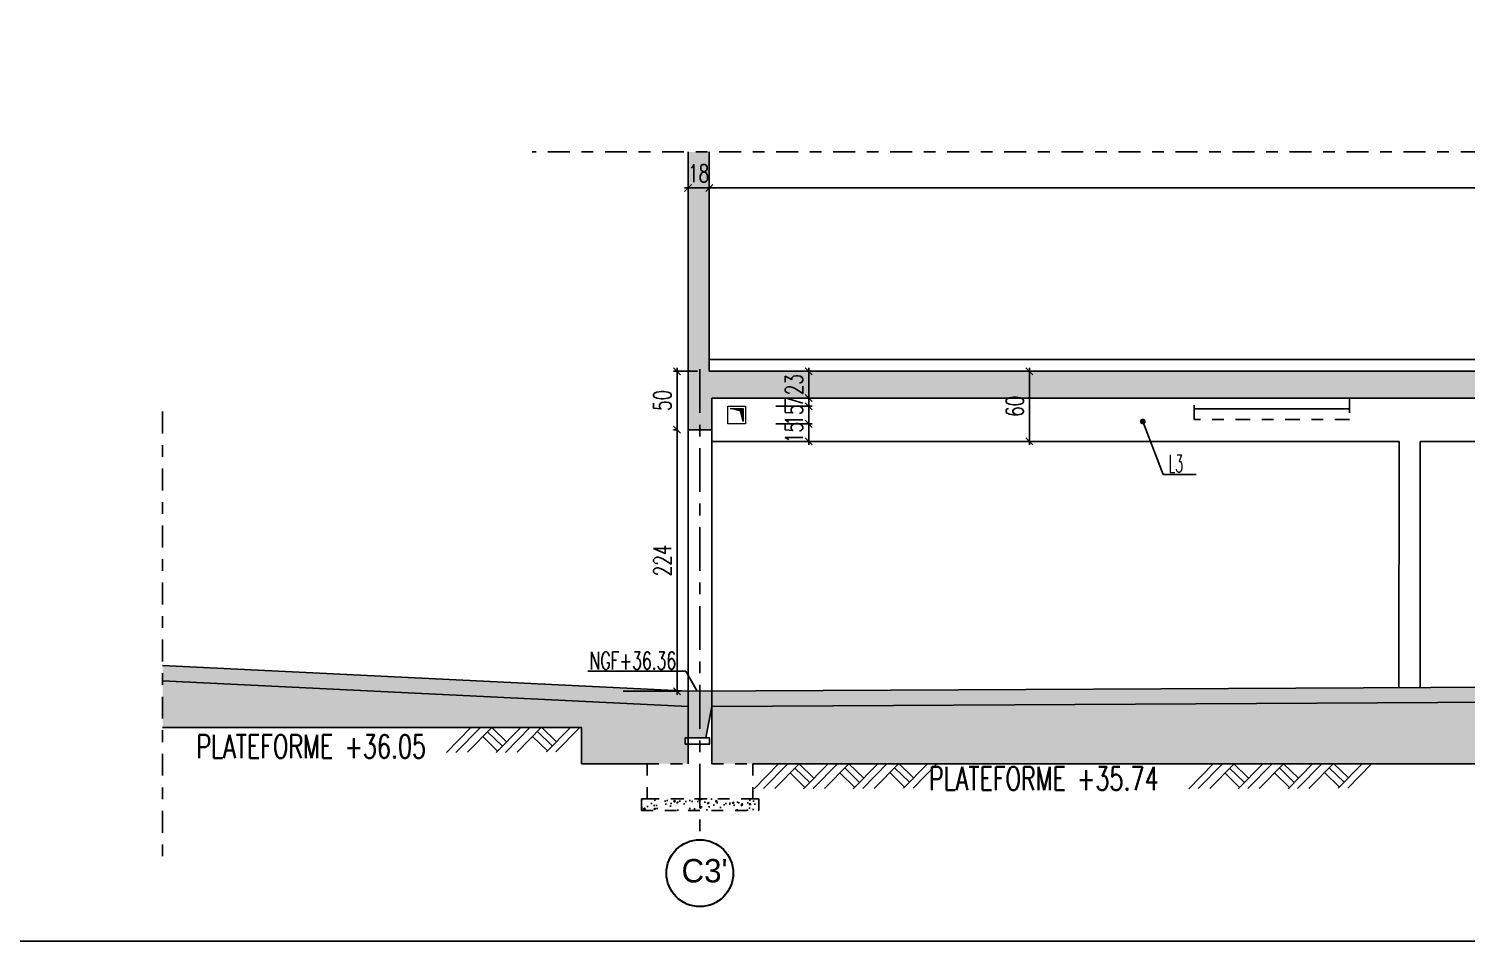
# Model space of a CAD drawing. Extents: x 308 to 787, y -199 to -146.
# Drawn here: x 318.46 to 330.75, y -198.96 to -191.16 of the extents above; entities that cross this region are included whole.
import ezdxf

# ---------------------------------------------------------------- set-up
doc = ezdxf.new("R2010")
doc.units = 0
doc.header["$LTSCALE"] = 0.5
doc.header["$MEASUREMENT"] = 0
for name, pattern in [('AXES', [2, 1.25, -0.25, 0.25, -0.25]), ('AXES2', [1.125, 0.75, -0.125, 0.125, -0.125]), ('DISCONTINU', [0.75, 0.5, -0.25]), ('DISCONTINU2', [0.375, 0.25, -0.125])]:
    doc.linetypes.add(name, pattern=pattern)
doc.layers.get('DEFPOINTS').update_dxf_attribs({"linetype": 'CONTINUOUS'})
doc.layers.add('00 - RESERVATIONS SPEC Plombier', color=90, linetype='CONTINUOUS', lineweight=20)
for name, color, linetype in [('A05-AXES', 13, 'AXES2'), ('A19-COTATIONS', 146, 'CONTINUOUS'), ('AXES', 6, 'AXES2'), ('CADRE-CART', 7, 'CONTINUOUS'), ('COTATION', 7, 'CONTINUOUS'), ('HABILLAGE', 7, 'CONTINUOUS'), ('MURS', 3, 'CONTINUOUS'), ('POCHAGE', 254, 'CONTINUOUS'), ('RDC', 7, 'DISCONTINU2'), ('REPERE-POUT', 4, 'CONTINUOUS'), ('Texte', 7, 'CONTINUOUS')]:
    doc.layers.add(name, color=color, linetype=linetype)
doc.styles.add('CGotH', font='GOTHIC.TTF')
doc.styles.add('ROMANS8', font='romans.shx', dxfattribs={"width": 0.7})
doc.styles.get("Standard").update_dxf_attribs({"font": 'txt.shx'})
doc.linetypes.add('ISOLATION', pattern='A,0.0001,-0.1,[134,ltypeshp.shx,S=0.1,R=0,X=-0.1,Y=0],-0.2,[134,ltypeshp.shx,S=0.1,R=180,X=0.1,Y=0],-0.1', length=0.4001)
doc.dimstyles.new('COT50 cm', dxfattribs={"dimtxt": 0.15, "dimasz": 0.06, "dimexe": 0.03, "dimexo": 0.1, "dimgap": 0.05, "dimtad": 1, "dimdec": 0, "dimlfac": 100, "dimzin": 0, "dimdsep": 46, "dimtxsty": 'ROMANS8', "dimblk1": 'OBLIQUE', "dimblk2": 'OBLIQUE', "dimsah": 1, "dimcen": 0.03, "dimdle": 0.03, "dimclrt": 1, "dimadec": 0, "dimazin": 0, "dimtfac": 1, "dimtdec": 0, "dimtmove": 0, "dimatfit": 3, "dimfxl": 0, "dimtolj": 1, "dimtzin": 0, "dimlwd": -1, "dimlwe": -1, "dimarcsym": 0})
pattern_1 = [(37.5, (0, -126.95472), (-0.003149668, 0.096341188), [0, -0.076, 0, -0.085, 0, -0.08125]), (7.5, (0, -126.95472), (0.088488835, 0.141107303), [0, -0.041, 0, -0.0685, 0, -0.02625]), (327.5, (-0.0615, -126.95472), (0.155707093, 0.000282953), [0, -0.025, 0, -0.09, 0, -0.1175]), (317.5, (-0.0615, -126.95472), (0.15030633, 0.04388378), [0, -0.0125, 0, -0.059, 0, -0.0675])]

# ---------------------------------------------------------------- blocks, each defined once
blk = doc.blocks.new('_Oblique')
at = {"layer": 'COTATION', "color": 0, "lineweight": -2}
blk.add_line((-0.5, -0.5), (0.5, 0.5), dxfattribs=at)
blk = doc.blocks.new('*D873')
at = {"layer": 'COTATION', "color": 0, "transparency": 16777216}
for p, q in [((324.069, -192.526), (324.309, -192.526)), ((324.099, -192.511), (324.099, -192.556)), ((324.279, -192.511), (324.279, -192.556))]:
    blk.add_line(p, q, dxfattribs=at)
at = {"layer": 'DEFPOINTS', "color": 0, "transparency": 16777216}
for p in [(324.099, -192.411), (324.279, -192.411), (324.279, -192.526)]:
    blk.add_point(p, dxfattribs=at)
at = {"layer": 'COTATION', "color": 0, "transparency": 16777216, "xscale": 0.06, "yscale": 0.06, "zscale": 0.06, "rotation": 180}
blk.add_blockref('_Oblique', (324.099, -192.526), dxfattribs=at)
at = {"layer": 'COTATION', "color": 0, "transparency": 16777216, "xscale": 0.06, "yscale": 0.06, "zscale": 0.06}
blk.add_blockref('_Oblique', (324.279, -192.526), dxfattribs=at)
at = {"layer": 'COTATION', "color": 1, "transparency": 16777216, "insert": (324.189, -192.401), "char_height": 0.15, "attachment_point": 5, "style": 'ROMANS8'}
blk.add_mtext('\\A1;18', dxfattribs=at)
blk = doc.blocks.new('*D874')
at = {"layer": 'COTATION', "color": 0, "transparency": 16777216}
for p, q in [((339.016, -192.558), (339.016, -192.496)), ((324.249, -192.526), (339.046, -192.526)), ((324.279, -192.511), (324.279, -192.556))]:
    blk.add_line(p, q, dxfattribs=at)
at = {"layer": 'DEFPOINTS', "color": 0, "transparency": 16777216}
for p in [(324.279, -192.411), (339.016, -192.526), (339.016, -192.658)]:
    blk.add_point(p, dxfattribs=at)
at = {"layer": 'COTATION', "color": 0, "transparency": 16777216, "xscale": 0.06, "yscale": 0.06, "zscale": 0.06, "rotation": 180}
blk.add_blockref('_Oblique', (324.279, -192.526), dxfattribs=at)
at = {"layer": 'COTATION', "color": 0, "transparency": 16777216, "xscale": 0.06, "yscale": 0.06, "zscale": 0.06}
blk.add_blockref('_Oblique', (339.016, -192.526), dxfattribs=at)
at = {"layer": 'COTATION', "color": 1, "transparency": 16777216, "insert": (331.647, -192.401), "char_height": 0.15, "attachment_point": 5, "style": 'ROMANS8'}
blk.add_mtext('\\A1;1474', dxfattribs=at)
blk = doc.blocks.new('*D914')
at = {"layer": 'COTATION', "color": 0, "transparency": 16777216}
for p, q in [((324.004, -196.858), (324.004, -194.562)), ((324.004, -194.592), (323.974, -194.592)), ((323.543, -196.828), (324.034, -196.828))]:
    blk.add_line(p, q, dxfattribs=at)
at = {"layer": 'DEFPOINTS', "color": 0, "transparency": 16777216}
for p in [(324.004, -194.592), (324.099, -194.592), (323.443, -196.828)]:
    blk.add_point(p, dxfattribs=at)
at = {"layer": 'COTATION', "color": 0, "transparency": 16777216, "xscale": 0.06, "yscale": 0.06, "zscale": 0.06}
for p, rotation in [((324.004, -194.592), 90), ((324.004, -196.828), 270)]:
    blk.add_blockref('_Oblique', p, dxfattribs=dict(at, rotation=rotation))
at = {"layer": 'COTATION', "color": 1, "transparency": 16777216, "insert": (323.879, -195.71), "char_height": 0.15, "attachment_point": 5, "rotation": 90, "style": 'ROMANS8'}
blk.add_mtext('\\A1;224', dxfattribs=at)
blk = doc.blocks.new('*D915')
at = {"layer": 'COTATION', "color": 0, "transparency": 16777216}
for p, q in [((324.179, -194.092), (323.974, -194.092)), ((324.004, -194.622), (324.004, -194.062)), ((324.004, -194.592), (323.974, -194.592))]:
    blk.add_line(p, q, dxfattribs=at)
at = {"layer": 'DEFPOINTS', "color": 0, "transparency": 16777216}
for p in [(324.004, -194.092), (324.279, -194.092), (324.099, -194.592)]:
    blk.add_point(p, dxfattribs=at)
at = {"layer": 'COTATION', "color": 0, "transparency": 16777216, "xscale": 0.06, "yscale": 0.06, "zscale": 0.06}
for p, rotation in [((324.004, -194.092), 90), ((324.004, -194.592), 270)]:
    blk.add_blockref('_Oblique', p, dxfattribs=dict(at, rotation=rotation))
at = {"layer": 'COTATION', "color": 1, "transparency": 16777216, "insert": (323.879, -194.342), "char_height": 0.15, "attachment_point": 5, "rotation": 90, "style": 'ROMANS8'}
blk.add_mtext('\\A1;50', dxfattribs=at)
blk = doc.blocks.new('*D1181')
at = {"layer": 'COTATION', "color": 0, "transparency": 16777216}
for p, q in [((324.847, -194.542), (325.159, -194.542)), ((325.129, -194.722), (325.129, -194.512)), ((324.947, -194.692), (325.159, -194.692))]:
    blk.add_line(p, q, dxfattribs=at)
at = {"layer": 'DEFPOINTS', "color": 0, "transparency": 16777216}
for p in [(324.747, -194.542), (325.129, -194.542), (324.847, -194.692)]:
    blk.add_point(p, dxfattribs=at)
at = {"layer": 'COTATION', "color": 0, "transparency": 16777216, "xscale": 0.06, "yscale": 0.06, "zscale": 0.06}
for p, rotation in [((325.129, -194.542), 90), ((325.129, -194.692), 270)]:
    blk.add_blockref('_Oblique', p, dxfattribs=dict(at, rotation=rotation))
at = {"layer": 'COTATION', "color": 1, "transparency": 16777216, "insert": (325.004, -194.617), "char_height": 0.15, "attachment_point": 5, "rotation": 90, "style": 'ROMANS8'}
blk.add_mtext('\\A1;15', dxfattribs=at)
blk = doc.blocks.new('*D1182')
at = {"layer": 'COTATION', "color": 0, "transparency": 16777216}
for p, q in [((324.847, -194.392), (325.159, -194.392)), ((325.129, -194.572), (325.129, -194.362)), ((324.847, -194.542), (325.159, -194.542))]:
    blk.add_line(p, q, dxfattribs=at)
at = {"layer": 'DEFPOINTS', "color": 0, "transparency": 16777216}
for p in [(324.747, -194.392), (325.129, -194.392), (324.747, -194.542)]:
    blk.add_point(p, dxfattribs=at)
at = {"layer": 'COTATION', "color": 0, "transparency": 16777216, "xscale": 0.06, "yscale": 0.06, "zscale": 0.06}
for p, rotation in [((325.129, -194.392), 90), ((325.129, -194.542), 270)]:
    blk.add_blockref('_Oblique', p, dxfattribs=dict(at, rotation=rotation))
at = {"layer": 'COTATION', "color": 1, "transparency": 16777216, "insert": (325.004, -194.467), "char_height": 0.15, "attachment_point": 5, "rotation": 90, "style": 'ROMANS8'}
blk.add_mtext('\\A1;15', dxfattribs=at)
blk = doc.blocks.new('*D1183')
at = {"layer": 'COTATION', "color": 0, "transparency": 16777216}
for p, q in [((325.128, -194.322), (325.159, -194.322)), ((325.129, -194.322), (325.129, -194.262)), ((325.129, -194.392), (325.129, -194.322)), ((324.847, -194.392), (325.159, -194.392)), ((325.129, -194.392), (325.129, -194.452))]:
    blk.add_line(p, q, dxfattribs=at)
at = {"layer": 'DEFPOINTS', "color": 0, "transparency": 16777216}
for p in [(325.028, -194.322), (325.129, -194.322), (324.747, -194.392)]:
    blk.add_point(p, dxfattribs=at)
at = {"layer": 'COTATION', "color": 0, "transparency": 16777216, "xscale": 0.06, "yscale": 0.06, "zscale": 0.06}
for p, rotation in [((325.129, -194.322), 270), ((325.129, -194.392), 90)]:
    blk.add_blockref('_Oblique', p, dxfattribs=dict(at, rotation=rotation))
at = {"layer": 'COTATION', "color": 1, "transparency": 16777216, "insert": (325.004, -194.352), "char_height": 0.15, "attachment_point": 5, "rotation": 90, "style": 'ROMANS8'}
blk.add_mtext('\\A1;7', dxfattribs=at)
blk = doc.blocks.new('*D1184')
at = {"layer": 'COTATION', "color": 0, "transparency": 16777216}
for p, q in [((325.129, -194.352), (325.129, -194.062)), ((325.129, -194.092), (325.159, -194.092)), ((325.128, -194.322), (325.159, -194.322))]:
    blk.add_line(p, q, dxfattribs=at)
at = {"layer": 'DEFPOINTS', "color": 0, "transparency": 16777216}
for p in [(325.069, -194.092), (325.129, -194.092), (325.028, -194.322)]:
    blk.add_point(p, dxfattribs=at)
at = {"layer": 'COTATION', "color": 0, "transparency": 16777216, "xscale": 0.06, "yscale": 0.06, "zscale": 0.06}
for p, rotation in [((325.129, -194.092), 90), ((325.129, -194.322), 270)]:
    blk.add_blockref('_Oblique', p, dxfattribs=dict(at, rotation=rotation))
at = {"layer": 'COTATION', "color": 1, "transparency": 16777216, "insert": (325.004, -194.207), "char_height": 0.15, "attachment_point": 5, "rotation": 90, "style": 'ROMANS8'}
blk.add_mtext('\\A1;23', dxfattribs=at)
blk = doc.blocks.new('*D1314')
at = {"layer": 'COTATION', "color": 0, "transparency": 16777216}
for p, q in [((327.045, -194.092), (326.986, -194.092)), ((327.016, -194.722), (327.016, -194.062)), ((327.045, -194.692), (326.986, -194.692))]:
    blk.add_line(p, q, dxfattribs=at)
at = {"layer": 'DEFPOINTS', "color": 0, "transparency": 16777216}
for p in [(327.016, -194.092), (327.145, -194.092), (327.145, -194.692)]:
    blk.add_point(p, dxfattribs=at)
at = {"layer": 'COTATION', "color": 0, "transparency": 16777216, "xscale": 0.06, "yscale": 0.06, "zscale": 0.06}
for p, rotation in [((327.016, -194.092), 90), ((327.016, -194.692), 270)]:
    blk.add_blockref('_Oblique', p, dxfattribs=dict(at, rotation=rotation))
at = {"layer": 'COTATION', "color": 1, "transparency": 16777216, "insert": (326.891, -194.392), "char_height": 0.15, "attachment_point": 5, "rotation": 90, "style": 'ROMANS8'}
blk.add_mtext('\\A1;60', dxfattribs=at)

msp = doc.modelspace()

# ---------------------------------------------------------------- hatches: boundary and pattern name
at = {"layer": '00 - RESERVATIONS SPEC Plombier'}
msp.add_hatch(color=100, dxfattribs=at).paths.add_polyline_path([(324.5692, -194.4121), (324.4592, -194.4121), (324.5469, -194.4325), (324.5692, -194.5221)])
at = {"layer": 'COTATION', "linetype": 'DISCONTINU', "ltscale": 0.2}
h = msp.add_hatch(dxfattribs=at)
h.set_pattern_fill('AR-CONC', color=8, scale=0.02, style=0)
h.set_pattern_definition([(50, (323.49954, -197.84683), (0.143452, -0.01255), [0.015, -0.165]), (355, (323.49954, -197.84683), (-0.02775, 0.150438), [0.012, -0.132]), (100.451, (323.51149, -197.84787), (0.115702, 0.137888), [0.012748, -0.140228]), (46.184, (323.49954, -197.80683), (0.213448, -0.033104), [0.0225, -0.2475]), (96.636, (323.51733, -197.80959), (0.186932, 0.194824), [0.019122, -0.210343]), (351.184, (323.49954, -197.80683), (0.186932, 0.194824), [0.018, -0.198]), (21, (323.51954, -197.81683), (0.119381, -0.080524), [0.015, -0.165]), (326, (323.51954, -197.81683), (0.048663, 0.14503), [0.012, -0.132]), (71.451, (323.52949, -197.82354), (0.168044, 0.064506), [0.012748, -0.140228]), (37.5, (323.49954, -197.84683), (0.002432, 0.0665788), [0, -0.1304, 0, -0.134, 0, -0.1325]), (7.5, (323.49954, -197.84683), (0.052614, 0.0788823), [0, -0.0764, 0, -0.1274, 0, -0.0505]), (327.5, (323.45494, -197.84683), (0.1067645, -0.004511), [0, -0.05, 0, -0.156, 0, -0.207]), (317.5, (323.43494, -197.84683), (0.116637, 0.020021), [0, -0.065, 0, -0.1036, 0, -0.147])])
h.paths.add_polyline_path([(324.199, -197.7468), (323.7496, -197.7468), (323.6996, -197.7468), (323.6996, -197.8468), (324.199, -197.8468)])
h.paths.add_polyline_path([(324.702, -197.7468), (324.652, -197.7468), (324.199, -197.7468), (324.199, -197.8468), (324.702, -197.8468)])
at = {"layer": 'HABILLAGE'}
h = msp.add_hatch(dxfattribs=at)
h.set_pattern_fill('AR-SAND', color=256, scale=0.05, style=0)
h.set_pattern_definition(pattern_1)
h.paths.add_polyline_path([(319.6078, -196.738), (319.6078, -197.1368), (323.187, -197.1368), (323.189, -197.4468), (323.7496, -197.4468), (324.0994, -197.4468), (324.0994, -196.9575), (324.0794, -196.9575)])
h = msp.add_hatch(dxfattribs=at)
h.set_pattern_fill('AR-SAND', color=256, scale=0.05, style=0)
h.set_pattern_definition(pattern_1)
h.paths.add_polyline_path([(331.5562, -196.9188), (331.5362, -196.9188), (324.3212, -196.9567), (324.3012, -196.9567), (324.3012, -197.4468), (324.652, -197.4468), (331.0462, -197.4468), (331.0462, -197.4468), (331.5562, -197.4468)])
at = {"layer": 'POCHAGE'}
for points in [[(324.2793, -194.0921), (324.2793, -192.2174), (324.0994, -192.2174), (324.0994, -194.5921), (324.3012, -194.5921), (324.3012, -194.3221), (338.9056, -194.3221), (338.9056, -194.7521), (339.3056, -194.7521), (339.3056, -194.4117), (346.393, -194.4117), (346.393, -194.7117), (346.643, -194.7117), (346.643, -194.0617), (346.493, -194.0617), (346.493, -194.1617), (340.7958, -194.1617), (340.7958, -192.9921), (340.5958, -192.9921), (340.5958, -194.1617), (339.3056, -194.1617), (339.3056, -194.0921), (339.1961, -194.0921), (339.1961, -192.2174), (339.0156, -192.2174), (339.0156, -194.0921)], [(319.6078, -196.6078), (319.6078, -196.7378), (324.0994, -196.9575), (324.0994, -196.8284)], [(331.6462, -196.7882), (324.3012, -196.8268), (324.3001, -196.9568), (331.6462, -196.9182)]]:
    msp.add_hatch(color=256, dxfattribs=at).paths.add_polyline_path(points)
h = msp.add_hatch(color=256, dxfattribs=at)
h.paths.add_polyline_path([(324.3012, -196.8268), (324.199, -196.8274), (324.199, -197.2274), (324.2494, -197.2274), (324.3001, -196.9568), (324.3012, -196.9568)])
h.paths.add_polyline_path([(324.199, -196.8274), (324.0994, -196.8279), (324.0994, -197.2274), (324.199, -197.2274)])

# ---------------------------------------------------------------- linework, layer by layer
at = {"layer": '00 - RESERVATIONS SPEC Plombier', "color": 100}
for points in [[(324.4392, -194.5421), (324.4392, -194.3921), (324.5892, -194.3921), (324.5892, -194.5421)], [(324.5469, -194.4325), (324.4592, -194.4121), (324.5692, -194.4121), (324.5692, -194.5221)]]:
    msp.add_lwpolyline(points, close=True, dxfattribs=at)
at = {"layer": 'A19-COTATIONS', "color": 242, "lineweight": 30, "ltscale": 10, "true_color": 0xcd2027}
msp.add_circle((324.199, -198.3831), 0.2858, dxfattribs=at)
at = {"layer": 'AXES', "color": 6, "ltscale": 0.5}
for p, q in [((354.776, -192.2174), (322.7647, -192.2174)), ((319.6078, -194.4368), (319.6078, -198.2783))]:
    msp.add_line(p, q, dxfattribs=at)
at = {"layer": 'AXES', "color": 1}
msp.add_line((324.199, -194.0743), (324.199, -198.0973), dxfattribs=at)
at = {"layer": 'CADRE-CART', "color": 1}
msp.add_lwpolyline([(307.8533, -154.9648), (437.1328, -154.9648), (437.1328, -198.9648), (307.8533, -198.9648)], close=True, dxfattribs=at)
at = {"layer": 'COTATION', "color": 8}
for p, q in [((324.0994, -194.5921), (324.0994, -197.4468)), ((324.3012, -194.5921), (324.3012, -197.4468)), ((330.1739, -194.6921), (324.3012, -194.6921)), ((330.1739, -194.6921), (330.1736, -196.7959)), ((330.3539, -194.6921), (330.3536, -196.7959)), ((332.9272, -194.6921), (330.3539, -194.6921))]:
    msp.add_line(p, q, dxfattribs=at)
at = {"layer": 'COTATION', "color": 8, "linetype": 'AXES', "ltscale": 0.2}
msp.add_lwpolyline([(328.4245, -194.3221), (329.7512, -194.3221), (329.7512, -194.5061), (328.4245, -194.5061)], close=True, dxfattribs=at)
at = {"layer": 'COTATION'}
msp.add_lwpolyline([(324.0741, -197.2274), (324.2815, -197.2274), (324.2815, -197.2789), (324.0741, -197.2789)], close=True, dxfattribs=at)
at = {"layer": 'COTATION', "color": 8, "linetype": 'DISCONTINU', "ltscale": 0.2}
for points in [[(324.3012, -197.4468), (324.652, -197.4468), (324.652, -197.7468), (323.7496, -197.7468), (323.7496, -197.4468), (324.0994, -197.4468)], [(323.7496, -197.7468), (323.6996, -197.7468), (323.6996, -197.8468), (324.702, -197.8468), (324.702, -197.7468), (324.652, -197.7467)]]:
    msp.add_lwpolyline(points, dxfattribs=at)
at = {"layer": 'HABILLAGE', "linetype": 'ISOLATION', "ltscale": 0.45}
msp.add_line((329.7428, -194.4133), (328.4187, -194.4133), dxfattribs=at)
at = {"layer": 'HABILLAGE'}
for p, q in [((322.0336, -197.3513), (322.2433, -197.1368)), ((322.1143, -197.3504), (322.3231, -197.1368)), ((322.2124, -197.3493), (322.4201, -197.1368)), ((322.4201, -197.1368), (322.5471, -197.2609)), ((322.4584, -197.3513), (322.6681, -197.1368)), ((322.539, -197.3504), (322.7487, -197.1359)), ((322.6371, -197.3493), (322.8469, -197.1348)), ((322.8469, -197.1348), (322.9738, -197.2589)), ((322.8882, -197.3465), (323.0931, -197.1368)), ((322.9688, -197.3456), (323.1729, -197.1368)), ((322.3434, -197.2157), (322.4701, -197.3396)), ((322.3845, -197.1736), (322.5113, -197.2975)), ((322.7701, -197.2136), (322.8969, -197.3376)), ((322.8112, -197.1716), (322.938, -197.2955)), ((324.6624, -197.6613), (324.8721, -197.4468)), ((324.743, -197.6604), (324.9519, -197.4468)), ((324.8411, -197.6593), (325.0489, -197.4468)), ((324.9704, -197.5265), (325.0971, -197.6505)), ((325.0115, -197.4844), (325.1383, -197.6084)), ((325.0471, -197.4477), (325.1741, -197.5718)), ((325.0859, -197.6613), (325.2956, -197.4468)), ((325.1665, -197.6604), (325.3754, -197.4468)), ((325.2646, -197.6593), (325.4724, -197.4468)), ((325.3956, -197.5257), (325.5224, -197.6496)), ((325.4368, -197.4836), (325.5635, -197.6075)), ((325.4724, -197.4468), (325.5993, -197.5709)), ((325.5106, -197.6613), (325.7204, -197.4468)), ((325.5913, -197.6604), (325.801, -197.4459)), ((325.6894, -197.6593), (325.8991, -197.4448)), ((325.8224, -197.5236), (325.9491, -197.6476)), ((325.8635, -197.4816), (325.9903, -197.6055)), ((325.8991, -197.4448), (326.0261, -197.5689)), ((325.9404, -197.6565), (326.1454, -197.4468)), ((326.0211, -197.6556), (326.2252, -197.4468)), ((328.3772, -197.6613), (328.587, -197.4468)), ((328.4579, -197.6604), (328.6667, -197.4468)), ((328.556, -197.6593), (328.7638, -197.4468)), ((328.6852, -197.5265), (328.812, -197.6505)), ((328.7264, -197.4844), (328.8531, -197.6084)), ((328.762, -197.4477), (328.8889, -197.5718)), ((328.8007, -197.6613), (329.0105, -197.4468)), ((328.8814, -197.6604), (329.0902, -197.4468)), ((328.9795, -197.6593), (329.1873, -197.4468)), ((329.1105, -197.5257), (329.2373, -197.6496)), ((329.1516, -197.4836), (329.2784, -197.6075)), ((329.1873, -197.4468), (329.3142, -197.5709)), ((329.2255, -197.6613), (329.4352, -197.4468)), ((329.3062, -197.6604), (329.5159, -197.4459)), ((329.4043, -197.6593), (329.614, -197.4448)), ((329.5372, -197.5236), (329.664, -197.6476)), ((329.5784, -197.4816), (329.7051, -197.6055)), ((329.614, -197.4448), (329.7409, -197.5689)), ((329.6553, -197.6565), (329.8603, -197.4468)), ((329.736, -197.6556), (329.9401, -197.4468))]:
    msp.add_line(p, q, dxfattribs=at)
at = {"layer": 'HABILLAGE', "color": 1, "flags": 128}
for points in [[(323.7496, -197.4468), (323.189, -197.4468), (323.187, -197.1368), (319.6078, -197.1368)], [(331.0462, -197.4468), (324.652, -197.4468)]]:
    msp.add_lwpolyline(points, dxfattribs=at)
at = {"layer": 'MURS'}
for p, q in [((324.0994, -192.2174), (324.0994, -194.5921)), ((324.2793, -192.2174), (324.2793, -194.0921)), ((339.0156, -194.0921), (324.2793, -194.0921)), ((324.3012, -194.3221), (324.3012, -194.5921)), ((338.9056, -194.3221), (324.3012, -194.3221)), ((324.3012, -194.5921), (324.0994, -194.5921)), ((331.6462, -196.7882), (324.0994, -196.8279)), ((324.0994, -197.2274), (324.0994, -196.8279)), ((331.6462, -196.9182), (324.3001, -196.9568)), ((324.2494, -197.2274), (324.3001, -196.9568)), ((324.0994, -197.2274), (324.2494, -197.2274))]:
    msp.add_line(p, q, dxfattribs=at)
for points in [[(319.6078, -196.6078), (324.0994, -196.8284)], [(324.0994, -196.9585), (319.6078, -196.738)]]:
    msp.add_lwpolyline(points, dxfattribs=at)
at = {"layer": 'RDC', "linetype": 'ByBlock'}
msp.add_line((333.1664, -193.9921), (324.2793, -193.9921), dxfattribs=at)

# ---------------------------------------------------------------- texts
at = {"layer": 'A05-AXES', "color": 1, "ltscale": 0.5, "insert": (324.2389, -198.262), "char_height": 0.2, "width": 0.3408, "attachment_point": 2, "rotation": 0.00168, "line_spacing_factor": 1.032839, "style": 'CGotH'}
msp.add_mtext("C3'", dxfattribs=at)
at = {"layer": 'HABILLAGE', "color": 1, "style": 'ROMANS8', "width": 0.65}
msp.add_text('NGF+36.36', height=0.15, dxfattribs=at).set_placement((323.2571, -196.6418))
at = {"layer": 'REPERE-POUT', "width": 0.519}
msp.add_text('L3', height=0.15, dxfattribs=at).set_placement((328.2057, -194.9574))
at = {"layer": 'Texte', "color": 1, "style": 'ROMANS8', "width": 0.7}
for s, p in [('PLATEFORME +36.05', (319.8969, -197.3997)), ('PLATEFORME +35.74', (326.1575, -197.6741))]:
    msp.add_text(s, height=0.2, dxfattribs=at).set_placement(p)

# ---------------------------------------------------------------- dimensions: what is measured, and where the dimension line sits
at = {"layer": 'COTATION'}
dim = msp.add_linear_dim(base=(324.2793, -192.5255), p1=(324.0994, -192.4114), p2=(324.2793, -192.4114), dimstyle='COT50 cm', override={"dimtmove": 1}, dxfattribs=at)
dim.commit()
dim.dimension.update_dxf_attribs({"geometry": '*D873', "text_midpoint": (324.1894, -192.5255), "dimtype": 160})
at = {"layer": 'COTATION', "color": 0}
dim = msp.add_linear_dim(base=(339.0156, -192.5255), p1=(324.2793, -192.4114), p2=(339.0156, -192.6582), dimstyle='COT50 cm', override={"dimtmove": 1}, dxfattribs=at)
dim.commit()
dim.dimension.update_dxf_attribs({"geometry": '*D874', "text_midpoint": (331.6474, -192.4005)})
for base, p1, p2, override, picture, middle in [((324.0045, -194.0921), (324.0994, -194.5921), (324.2793, -194.0921), {"dimtmove": 1, "dimfxl": 10}, '*D915', (323.8795, -194.3421)), ((327.0158, -194.0921), (327.1446, -194.6921), (327.1446, -194.0921), {"dimtmove": 1, "dimfxl": 10}, '*D1314', (326.8908, -194.3921)), ((324.0045, -194.5921), (323.4427, -196.8279), (324.0994, -194.5921), {"dimfxl": 10}, '*D914', (323.8795, -195.71))]:
    dim = msp.add_linear_dim(base=base, p1=p1, p2=p2, angle=90, dimstyle='COT50 cm', override=override, dxfattribs=at)
    dim.commit()
    dim.dimension.update_dxf_attribs({"geometry": picture, "text_midpoint": middle})
at = {"layer": 'COTATION'}
for base, p1, p2, picture, middle in [((325.1292, -194.0921), (325.0278, -194.3221), (325.0695, -194.0921), '*D1184', (325.1292, -194.2071)), ((325.1292, -194.3221), (324.7474, -194.3921), (325.0278, -194.3221), '*D1183', (325.1292, -194.3521))]:
    dim = msp.add_linear_dim(base=base, p1=p1, p2=p2, angle=90, dimstyle='COT50 cm', override={"dimtmove": 1, "dimfxl": 10}, dxfattribs=at)
    dim.commit()
    dim.dimension.update_dxf_attribs({"geometry": picture, "text_midpoint": middle, "dimtype": 160})
at = {"layer": 'COTATION', "color": 0}
for base, p1, p2, picture, middle in [((325.1292, -194.3921), (324.7474, -194.5421), (324.7474, -194.3921), '*D1182', (325.1292, -194.4671)), ((325.1292, -194.5421), (324.8472, -194.6921), (324.7474, -194.5421), '*D1181', (325.1292, -194.6171))]:
    dim = msp.add_linear_dim(base=base, p1=p1, p2=p2, angle=90, dimstyle='COT50 cm', override={"dimtmove": 1, "dimfxl": 10}, dxfattribs=at)
    dim.commit()
    dim.dimension.update_dxf_attribs({"geometry": picture, "text_midpoint": middle, "dimtype": 160})

# ---------------------------------------------------------------- leaders
at = {"layer": 'MURS', "color": 1}
for points, override in [([(327.9849, -194.5219), (328.1595, -194.9752), (328.4399, -194.9752)], {"dimasz": 0.2, "dimtad": 0, "dimldrblk": 'DOTSMALL', "dimfxl": 10}), ([(324.1766, -196.8275), (324.0782, -196.6558), (323.2415, -196.6558)], {"dimgap": 0.05, "dimtad": 0, "dimfxl": 10, "dimfxlon": 1})]:
    msp.add_leader(points, dimstyle='COT50 cm', override=override, dxfattribs=at)

doc.saveas('drawing.dxf')
